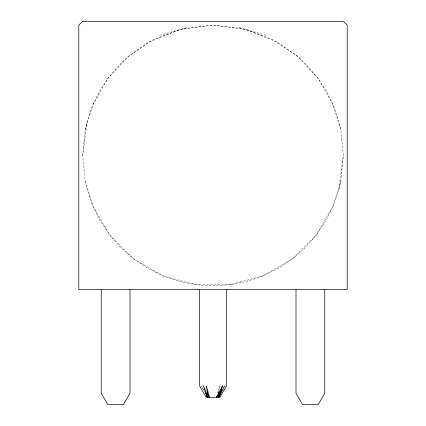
<?xml version="1.0" encoding="UTF-8"?>
<svg xmlns="http://www.w3.org/2000/svg" width="426" height="426" viewBox="0 0 426 426"><rect width="100%" height="100%" fill="white"/><g stroke="black" fill="none" stroke-linecap="round" stroke-linejoin="round"><path stroke-width="0.32" stroke-dasharray="2.13 1.6" d="M82.644 155.49L85.189 129.85L87.085 121.751L92.73 105.206L100.11 90.312L107.741 78.592L120.824 63.314L128.535 56.2L147.822 42.6L179.261 29.575L213 25.134L243.347 28.718L272.028 39.267L297.465 56.2L305.176 63.314L318.259 78.592L325.89 90.312L333.27 105.206L338.915 121.751L340.811 129.85L343.356 155.49L340.811 181.13L338.915 189.229L333.27 205.774L325.89 220.668L316.214 235.109L305.176 247.666L292.167 259.056L278.178 268.38L262.751 275.979L246.739 281.405L229.965 284.738L213 285.846L196.035 284.738L179.261 281.405L163.249 275.979L147.822 268.38L133.833 259.056L120.824 247.666L109.786 235.109L100.11 220.668L92.73 205.774L87.085 189.229L85.189 181.13L82.644 155.49L87.085 121.751M338.915 189.229L343.356 155.49M218.751 391.664L219.709 385.913L217.494 393.581M85.189 129.85L92.73 105.206L107.741 78.592L128.535 56.2L153.972 39.267L182.653 28.718L213 25.134L246.739 29.575L278.178 42.6L297.465 56.2L318.259 78.592L333.27 105.206L340.811 129.85M340.811 181.13L333.27 205.774L316.214 235.109L292.167 259.056L262.751 275.979L229.965 284.738L196.035 284.738L163.249 275.979L133.833 259.056L109.786 235.109L92.73 205.774L85.189 181.13M159.718 35.326L187.094 27.61M238.906 27.61L266.282 35.326M203.979 390.296L201.381 385.913L204.544 392.239"/><path stroke-width="0.64" d="M206.269 395.69L207.132 397.415L218.868 397.415L224.619 385.913L217.792 397.415L218.644 392.303M216.759 396.137L216.387 397.415L222.489 385.913L218.868 397.415M217.792 397.415L222.489 385.913M219.779 397.415L226.419 385.913L226.419 289.68M205.604 393.033L208.207 397.415L206.29 385.913L209.613 397.415L207.169 392.815M206.221 397.415L199.581 385.913L199.581 289.68M208.207 397.415L203.511 385.913L207.132 397.415M324.761 289.68L324.761 393.198L318.121 404.7L302.646 404.7L296.006 393.198L296.006 289.68M129.994 289.68L129.994 393.198L123.354 404.7L107.879 404.7L101.239 393.198L101.239 289.68M82.644 21.3L78.81 25.134L78.81 289.68L347.19 289.68L347.19 25.134L343.356 21.3L82.644 21.3"/></g></svg>
